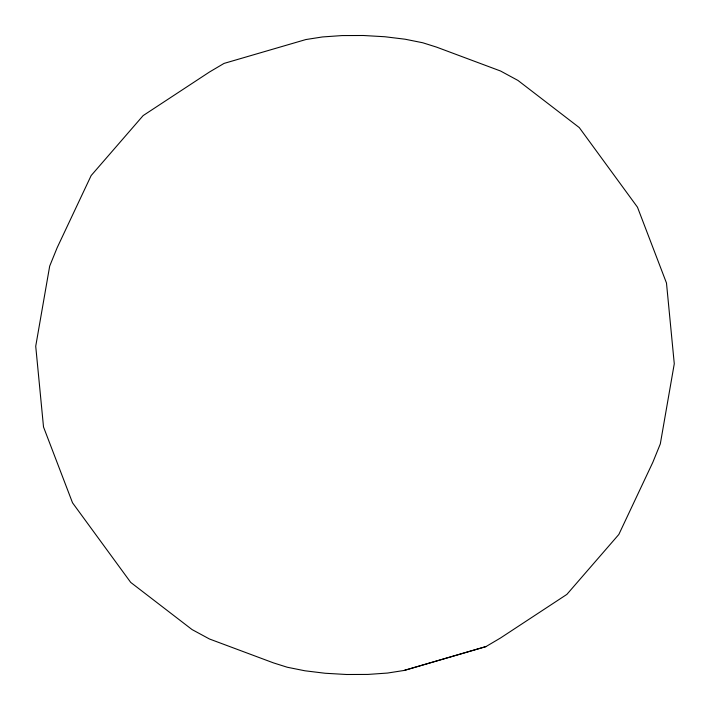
<?xml version="1.0" encoding="UTF-8"?>
<svg xmlns="http://www.w3.org/2000/svg" width="710" height="710" viewBox="0 0 710 710"><rect width="100%" height="100%" fill="white"/><g stroke="black" fill="none" stroke-linecap="round" stroke-linejoin="round"><path stroke-width="1.06" d="M485.959 646.588L500.435 638.041L566.864 594.403L618.845 534.444L652.854 462.263L660.309 443.91L674.278 363.768L666.486 283.033L637.473 207.196L579.28 127.587L517.954 80.434L500.541 71.009L436.517 47.108L422.734 42.76L405.117 39.219L384.864 36.742L363.369 35.5L342.096 35.571L322.482 36.947L305.868 39.547L224.04 63.412L209.565 71.959L143.136 115.597L91.155 175.556L57.146 247.737L49.691 266.09L35.722 346.231L43.514 426.967L72.526 502.804L130.72 582.413L192.046 629.566L209.459 638.991L273.483 662.891L287.266 667.24L304.883 670.781L325.136 673.257L346.631 674.5L367.904 674.429L387.518 673.053L404.132 670.453L485.959 646.588L404.132 670.453"/></g></svg>
